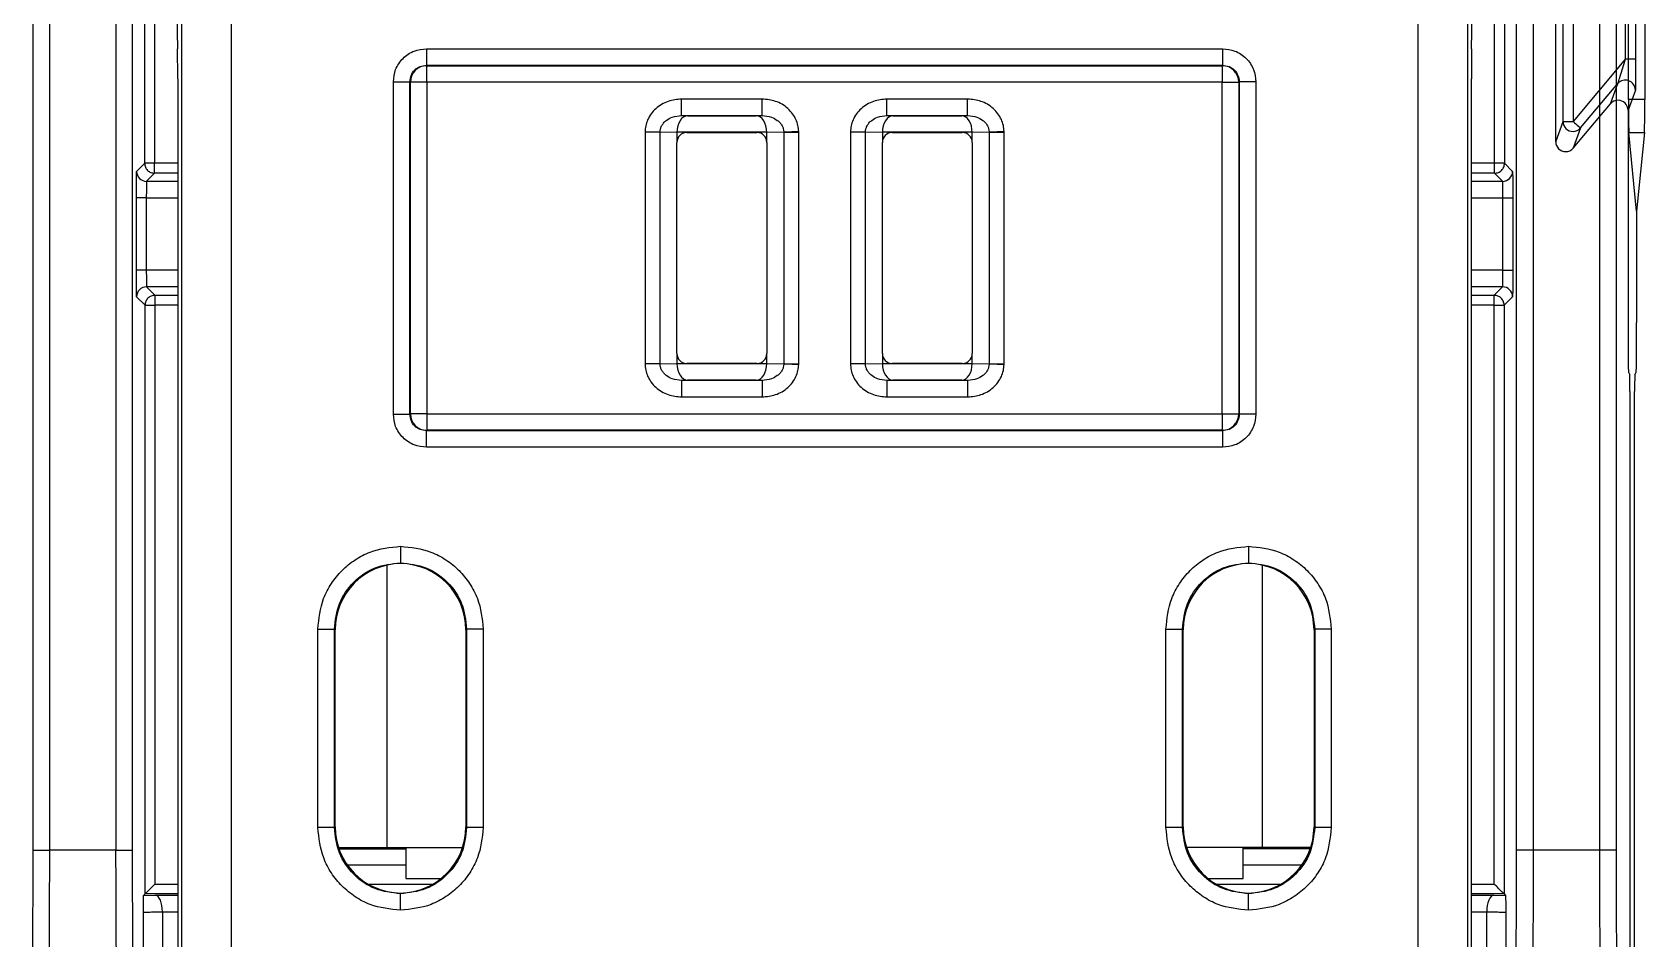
# Model space of a CAD drawing. Header units: inches. Extents: x 897.4 to 914.4, y -8.5 to 2.5.
# Drawn here: x 907.102 to 908.061, y -0.072 to 0.467 of the extents above; entities that cross this region are included whole.
import ezdxf

# ---------------------------------------------------------------- set-up
doc = ezdxf.new("R2010")
doc.units = ezdxf.units.IN
doc.header["$LTSCALE"] = 4
doc.header["$MEASUREMENT"] = 0
doc.layers.get('0').update_dxf_attribs({"linetype": 'CONTINUOUS'})

msp = doc.modelspace()

# ---------------------------------------------------------------- linework, layer by layer
for p, q in [((908.00774, 0.40154), (908.00774, 0.60987)), ((907.103, -0.0195), (907.103, 0.59813)), ((907.11284, -0.0195), (907.11284, 0.59813)), ((907.15222, 0.59813), (907.15222, -0.0195)), ((907.16207, -0.0195), (907.16207, 0.59813)), ((907.98449, -0.0195), (907.98449, 0.59813)), ((907.99434, 0.59813), (907.99434, -0.0195)), ((908.01211, 0.41352), (908.01211, 0.59789)), ((908.01801, 0.59789), (908.01801, 0.41352)), ((908.03372, 0.59813), (908.03372, -0.0195)), ((908.04356, 0.59813), (908.04356, -0.0195)), ((908.05099, 0.42665), (908.05099, 0.58476)), ((908.06063, 0.58476), (908.06063, 0.42665)), ((908.04925, 0.45075), (908.04925, 0.56066)), ((908.05515, 0.56066), (908.05515, 0.45075)), ((907.19113, 0.54089), (907.19113, -0.47539)), ((907.22066, 0.54089), (907.22066, -0.47437)), ((907.9259, -0.47437), (907.9259, 0.54089)), ((907.95542, -0.47539), (907.95542, 0.54089)), ((907.16927, 0.3887), (907.16927, 0.49141)), ((907.17517, 0.49141), (907.17517, 0.3887)), ((907.18814, 0.49206), (907.1888, 0.45676)), ((907.95776, 0.45676), (907.95842, 0.49206)), ((907.97139, 0.3887), (907.97139, 0.49141)), ((907.97729, 0.49141), (907.97729, 0.3887)), ((907.33671, 0.45684), (907.80984, 0.45684)), ((907.33671, 0.45684), (907.33671, 0.44699)), ((907.80984, 0.44699), (907.80984, 0.45684)), ((908.04925, 0.45075), (908.01801, 0.41352)), ((908.04925, 0.45075), (908.05515, 0.45075)), ((907.33671, 0.44699), (907.80984, 0.44699)), ((907.33671, 0.44699), (907.33697, 0.44673)), ((907.33697, 0.44673), (907.80959, 0.44673)), ((907.33697, 0.43689), (907.33697, 0.44673)), ((907.80959, 0.44673), (907.80984, 0.44699)), ((907.80959, 0.44673), (907.80959, 0.43689)), ((907.1889, 0.43892), (907.1889, -0.09686)), ((907.31703, 0.23961), (907.31703, 0.43715)), ((907.31703, 0.43715), (907.32687, 0.43715)), ((907.32687, 0.23961), (907.32687, 0.43715)), ((907.32713, 0.43689), (907.32687, 0.43715)), ((907.32713, 0.23987), (907.32713, 0.43689)), ((907.33697, 0.43689), (907.32713, 0.43689)), ((907.80959, 0.43689), (907.33697, 0.43689)), ((907.33697, 0.43689), (907.33697, 0.23987)), ((907.80959, 0.43689), (907.81943, 0.43689)), ((907.80959, 0.23987), (907.80959, 0.43689)), ((907.81969, 0.43715), (907.81943, 0.43689)), ((907.81943, 0.43689), (907.81943, 0.23987)), ((907.81969, 0.43715), (907.81969, 0.23961)), ((907.82953, 0.43715), (907.81969, 0.43715)), ((907.82953, 0.43715), (907.82953, 0.23961)), ((907.95766, -0.09686), (907.95766, 0.43892)), ((908.02253, 0.40973), (908.04462, 0.43605)), ((908.04026, 0.42407), (908.04462, 0.43605)), ((908.05505, 0.43225), (908.05069, 0.42027)), ((907.53626, 0.42688), (907.48826, 0.42688)), ((907.48826, 0.41704), (907.48826, 0.42688)), ((907.53626, 0.41704), (907.53626, 0.42688)), ((907.6583, 0.42688), (907.6103, 0.42688)), ((907.6103, 0.41704), (907.6103, 0.42688)), ((907.6583, 0.41704), (907.6583, 0.42688)), ((908.01817, 0.39775), (908.04026, 0.42407)), ((908.06063, 0.42665), (908.05099, 0.42665)), ((907.48826, 0.41704), (907.53626, 0.41704)), ((907.48826, 0.41704), (907.49182, 0.41697)), ((907.49182, 0.41697), (907.53269, 0.41697)), ((907.53269, 0.41697), (907.53626, 0.41704)), ((907.6103, 0.41704), (907.6583, 0.41704)), ((907.6103, 0.41704), (907.61387, 0.41697)), ((907.61387, 0.41697), (907.65474, 0.41697)), ((907.65474, 0.41697), (907.6583, 0.41704)), ((908.00774, 0.40154), (908.01211, 0.41352)), ((908.01211, 0.41352), (908.01801, 0.41352)), ((908.05069, 0.42027), (908.05069, 0.29417)), ((907.46662, 0.40727), (907.46662, 0.2695)), ((907.47554, 0.40727), (907.46662, 0.40727)), ((907.47554, 0.2695), (907.47554, 0.40727)), ((907.48555, 0.40708), (907.47554, 0.40727)), ((907.53896, 0.40713), (907.48555, 0.40713)), ((907.48555, 0.40708), (907.48555, 0.4011)), ((907.49146, 0.407), (907.53305, 0.407)), ((907.54898, 0.40727), (907.53896, 0.40708)), ((907.53896, 0.4011), (907.53896, 0.40708)), ((907.54897, 0.40743), (907.54898, 0.40727)), ((907.54898, 0.40727), (907.5579, 0.40727)), ((907.54898, 0.40727), (907.54898, 0.2695)), ((907.5579, 0.40727), (907.55789, 0.4076)), ((907.5579, 0.2695), (907.5579, 0.40727)), ((907.58866, 0.40727), (907.58866, 0.2695)), ((907.59758, 0.40727), (907.58866, 0.40727)), ((907.59758, 0.2695), (907.59758, 0.40727)), ((907.6076, 0.40708), (907.59758, 0.40727)), ((907.66101, 0.40713), (907.6076, 0.40713)), ((907.6076, 0.40708), (907.6076, 0.4011)), ((907.61351, 0.407), (907.6551, 0.407)), ((907.67102, 0.40727), (907.66101, 0.40708)), ((907.66101, 0.4011), (907.66101, 0.40708)), ((907.67102, 0.40743), (907.67102, 0.40727)), ((907.67102, 0.40727), (907.67994, 0.40727)), ((907.67102, 0.40727), (907.67102, 0.2695)), ((907.67994, 0.40727), (907.67994, 0.4076)), ((907.67994, 0.2695), (907.67994, 0.40727)), ((908.02253, 0.40973), (908.01817, 0.39775)), ((908.05581, 0.36025), (908.05114, 0.40704)), ((908.05114, 0.40704), (908.06048, 0.40704)), ((908.06048, 0.40704), (908.05581, 0.36025)), ((907.48555, 0.27567), (907.48555, 0.4011)), ((907.53896, 0.4011), (907.53896, 0.27567)), ((907.6076, 0.27567), (907.6076, 0.4011)), ((907.66101, 0.4011), (907.66101, 0.27567)), ((907.16447, 0.3839), (907.16927, 0.3887)), ((907.17517, 0.3887), (907.16927, 0.3887)), ((907.17517, 0.3828), (907.17517, 0.3887)), ((907.1889, 0.3887), (907.17517, 0.3887)), ((907.97139, 0.3887), (907.95766, 0.3887)), ((907.97139, 0.3828), (907.97139, 0.3887)), ((907.97729, 0.3887), (907.97139, 0.3887)), ((907.97729, 0.3887), (907.98209, 0.3839)), ((907.17517, 0.3828), (907.17038, 0.378)), ((907.17038, 0.378), (907.1889, 0.378)), ((907.1889, 0.3828), (907.17517, 0.3828)), ((907.97139, 0.3828), (907.95766, 0.3828)), ((907.95766, 0.378), (907.97618, 0.378)), ((907.97618, 0.378), (907.97139, 0.3828)), ((907.16433, 0.32514), (907.16433, 0.36816)), ((907.17024, 0.36816), (907.16433, 0.36816)), ((907.17024, 0.36816), (907.17024, 0.32514)), ((907.17024, 0.36816), (907.1889, 0.36816)), ((907.95766, 0.36816), (907.97632, 0.36816)), ((907.97632, 0.36816), (907.98222, 0.36816)), ((907.97632, 0.32514), (907.97632, 0.36816)), ((907.98222, 0.36816), (907.98222, 0.32514)), ((908.05581, 0.36025), (908.05581, 0.29417)), ((907.17024, 0.32514), (907.16433, 0.32514)), ((907.1889, 0.32514), (907.17024, 0.32514)), ((907.97632, 0.32514), (907.95766, 0.32514)), ((907.97632, 0.32514), (907.98222, 0.32514)), ((907.16949, 0.30438), (907.16447, 0.3094)), ((907.1889, 0.3153), (907.17038, 0.3153)), ((907.17038, 0.3153), (907.17539, 0.31028)), ((907.17539, 0.31028), (907.17539, 0.30438)), ((907.17539, 0.31028), (907.1889, 0.31028)), ((907.97618, 0.3153), (907.95766, 0.3153)), ((907.95766, 0.31028), (907.97117, 0.31028)), ((907.97117, 0.31028), (907.97618, 0.3153)), ((907.97117, 0.30438), (907.97117, 0.31028)), ((907.98209, 0.3094), (907.97707, 0.30438)), ((907.16949, -0.04553), (907.16949, 0.30438)), ((907.16949, 0.30438), (907.17539, 0.30438)), ((907.17539, 0.30438), (907.17539, -0.03962)), ((907.1889, 0.30438), (907.17539, 0.30438)), ((907.97117, 0.30438), (907.95766, 0.30438)), ((907.97117, 0.30438), (907.97707, 0.30438)), ((907.97117, -0.03962), (907.97117, 0.30438)), ((907.97707, 0.30438), (907.97707, -0.04553)), ((907.47554, 0.2695), (907.46662, 0.2695)), ((907.47554, 0.2695), (907.48555, 0.26969)), ((907.48555, 0.27567), (907.48555, 0.26969)), ((907.48555, 0.26964), (907.53896, 0.26964)), ((907.53305, 0.26976), (907.49146, 0.26976)), ((907.53896, 0.26969), (907.53896, 0.27567)), ((907.53896, 0.26969), (907.54898, 0.2695)), ((907.54898, 0.2695), (907.54897, 0.26933)), ((907.54898, 0.2695), (907.5579, 0.2695)), ((907.55789, 0.26916), (907.5579, 0.2695)), ((907.59758, 0.2695), (907.58866, 0.2695)), ((907.59758, 0.2695), (907.6076, 0.26969)), ((907.6076, 0.27567), (907.6076, 0.26969)), ((907.6076, 0.26964), (907.66101, 0.26964)), ((907.6551, 0.26976), (907.61351, 0.26976)), ((907.66101, 0.26969), (907.66101, 0.27567)), ((907.66101, 0.26969), (907.67102, 0.2695)), ((907.67102, 0.2695), (907.67102, 0.26933)), ((907.67102, 0.2695), (907.67994, 0.2695)), ((907.67994, 0.26916), (907.67994, 0.2695)), ((907.49182, 0.25979), (907.48826, 0.25973)), ((907.53626, 0.25973), (907.48826, 0.25973)), ((907.48826, 0.25973), (907.48826, 0.24988)), ((907.53269, 0.25979), (907.49182, 0.25979)), ((907.53626, 0.25973), (907.53269, 0.25979)), ((907.53626, 0.25973), (907.53626, 0.24988)), ((907.61387, 0.25979), (907.6103, 0.25973)), ((907.6583, 0.25973), (907.6103, 0.25973)), ((907.6103, 0.25973), (907.6103, 0.24988)), ((907.65474, 0.25979), (907.61387, 0.25979)), ((907.6583, 0.25973), (907.65474, 0.25979)), ((907.6583, 0.25973), (907.6583, 0.24988)), ((908.05094, 0.26465), (908.05179, 0.26296)), ((908.05471, 0.26296), (908.05556, 0.26465)), ((907.48826, 0.24988), (907.53626, 0.24988)), ((907.6103, 0.24988), (907.6583, 0.24988)), ((908.05187, 0.25312), (908.05187, -0.14478)), ((908.05463, -0.14478), (908.05463, 0.25312)), ((907.31703, 0.23961), (907.32687, 0.23961)), ((907.32687, 0.23961), (907.32713, 0.23987)), ((907.33697, 0.23987), (907.32713, 0.23987)), ((907.33697, 0.23987), (907.33697, 0.23003)), ((907.33697, 0.23987), (907.80959, 0.23987)), ((907.80959, 0.23987), (907.81943, 0.23987)), ((907.80959, 0.23987), (907.80959, 0.23003)), ((907.81943, 0.23987), (907.81969, 0.23961)), ((907.82953, 0.23961), (907.81969, 0.23961)), ((907.33697, 0.23003), (907.33671, 0.22977)), ((907.80959, 0.23003), (907.33697, 0.23003)), ((907.80984, 0.22977), (907.80959, 0.23003)), ((907.33671, 0.21993), (907.33671, 0.22977)), ((907.80984, 0.22977), (907.33671, 0.22977)), ((907.80984, 0.21993), (907.80984, 0.22977)), ((907.80984, 0.21993), (907.33671, 0.21993)), ((907.31326, 0.14992), (907.31326, -0.01792)), ((907.32131, 0.15086), (907.32131, 0.15129)), ((907.82525, 0.15086), (907.82525, 0.15129)), ((907.8333, 0.14992), (907.8333, -0.01792)), ((907.27218, -0.00602), (907.27218, 0.11192)), ((907.27218, 0.11192), (907.28203, 0.11192)), ((907.28203, -0.00602), (907.28203, 0.11192)), ((907.28246, 0.11149), (907.28203, 0.11192)), ((907.28246, -0.00559), (907.28246, 0.11149)), ((907.3606, 0.11192), (907.36017, 0.11149)), ((907.36017, 0.11149), (907.36017, -0.00559)), ((907.3606, 0.11192), (907.3606, -0.00602)), ((907.37044, 0.11192), (907.3606, 0.11192)), ((907.37044, 0.11192), (907.37044, -0.00602)), ((907.77612, -0.00602), (907.77612, 0.11192)), ((907.77612, 0.11192), (907.78596, 0.11192)), ((907.78596, -0.00602), (907.78596, 0.11192)), ((907.78639, 0.11149), (907.78596, 0.11192)), ((907.78639, -0.00559), (907.78639, 0.11149)), ((907.86453, 0.11192), (907.8641, 0.11149)), ((907.8641, 0.11149), (907.8641, -0.00559)), ((907.86453, 0.11192), (907.86453, -0.00602)), ((907.87437, 0.11192), (907.86453, 0.11192)), ((907.87437, 0.11192), (907.87437, -0.00602)), ((907.28203, -0.00602), (907.27218, -0.00602)), ((907.28203, -0.00602), (907.28246, -0.00559)), ((907.36017, -0.00559), (907.3606, -0.00602)), ((907.37044, -0.00602), (907.3606, -0.00602)), ((907.78596, -0.00602), (907.77612, -0.00602)), ((907.78596, -0.00602), (907.78639, -0.00559)), ((907.8641, -0.00559), (907.86453, -0.00602)), ((907.87437, -0.00602), (907.86453, -0.00602)), ((907.28443, -0.01792), (907.31326, -0.01792)), ((907.32449, -0.01819), (907.28453, -0.01819)), ((907.28467, -0.01862), (907.32449, -0.01862)), ((907.31326, -0.01792), (907.35819, -0.01792)), ((907.32449, -0.01792), (907.32449, -0.03642)), ((907.8333, -0.01792), (907.78837, -0.01792)), ((907.82207, -0.03642), (907.82207, -0.01792)), ((907.86203, -0.01819), (907.82207, -0.01819)), ((907.86188, -0.01862), (907.82207, -0.01862)), ((907.86212, -0.01792), (907.8333, -0.01792)), ((907.103, -0.0195), (907.11284, -0.0195)), ((907.15222, -0.0195), (907.11284, -0.0195)), ((907.15222, -0.0195), (907.16207, -0.0195)), ((907.32449, -0.02846), (907.28978, -0.02846)), ((907.85678, -0.02846), (907.82207, -0.02846)), ((907.99434, -0.0195), (907.98449, -0.0195)), ((908.03372, -0.0195), (907.99434, -0.0195)), ((908.04356, -0.0195), (908.03372, -0.0195)), ((907.32449, -0.03642), (907.34528, -0.03642)), ((907.80128, -0.03642), (907.82207, -0.03642)), ((907.16867, -0.04635), (907.16949, -0.04553)), ((907.16867, -0.04635), (907.17568, -0.04631)), ((907.1889, -0.04553), (907.16949, -0.04553)), ((907.17539, -0.03962), (907.1889, -0.03962)), ((907.17568, -0.04631), (907.1889, -0.04625)), ((907.30203, -0.03962), (907.34059, -0.03962)), ((907.32131, -0.04496), (907.32131, -0.04539)), ((907.80597, -0.03962), (907.84453, -0.03962)), ((907.82525, -0.04496), (907.82525, -0.04539)), ((907.95766, -0.03962), (907.97117, -0.03962)), ((907.97707, -0.04553), (907.95766, -0.04553)), ((907.95766, -0.04625), (907.97088, -0.04631)), ((907.97088, -0.04631), (907.97789, -0.04635)), ((907.97707, -0.04553), (907.97789, -0.04635)), ((907.16848, -0.09363), (907.16848, -0.05638)), ((907.17984, -0.05615), (907.1889, -0.05611)), ((907.17984, -0.05615), (907.17984, -0.09386)), ((907.95766, -0.05611), (907.96672, -0.05615)), ((907.96672, -0.09386), (907.96672, -0.05615)), ((907.97808, -0.05638), (907.97808, -0.09363))]:
    msp.add_line(p, q)
at = {"flags": 128}
for points in [[(908.01801, 0.41352), (908.01889, 0.41279), (908.01973, 0.41208), (908.02051, 0.41142), (908.0212, 0.41085), (908.02176, 0.41038), (908.02218, 0.41002), (908.02244, 0.4098), (908.02253, 0.40973)], [(907.54897, 0.40743), (907.54965, 0.40745), (907.55049, 0.40746), (907.55149, 0.40748), (907.55261, 0.4075), (907.55383, 0.40752), (907.55514, 0.40755), (907.5565, 0.40757), (907.55789, 0.4076)], [(907.67102, 0.40743), (907.6717, 0.40745), (907.67254, 0.40746), (907.67353, 0.40748), (907.67465, 0.4075), (907.67588, 0.40752), (907.67719, 0.40755), (907.67855, 0.40757), (907.67994, 0.4076)], [(907.55789, 0.26916), (907.5565, 0.26919), (907.55514, 0.26922), (907.55383, 0.26924), (907.55261, 0.26926), (907.55149, 0.26928), (907.55049, 0.2693), (907.54965, 0.26932), (907.54897, 0.26933)], [(907.67994, 0.26916), (907.67855, 0.26919), (907.67719, 0.26922), (907.67588, 0.26924), (907.67465, 0.26926), (907.67353, 0.26928), (907.67254, 0.2693), (907.6717, 0.26932), (907.67102, 0.26933)], [(907.17984, -0.05615), (907.17976, -0.05424), (907.17952, -0.0524), (907.17913, -0.0507), (907.17861, -0.04922), (907.17798, -0.04799), (907.17727, -0.04708), (907.17649, -0.04651), (907.17568, -0.04631)], [(907.97088, -0.04631), (907.97007, -0.04651), (907.96929, -0.04708), (907.96857, -0.04799), (907.96795, -0.04922), (907.96743, -0.0507), (907.96704, -0.0524), (907.9668, -0.05424), (907.96672, -0.05615)]]:
    msp.add_lwpolyline(points, dxfattribs=at)
for centre, radius, start, end in [((907.33697, 0.43689), 0.00984, 90.0052, 179.99651), ((907.80958, 0.43689), 0.00984, 0.00265, 89.9965), ((908.04914, 0.43225), 0.00591, 0.02032, 139.98035), ((908.01801, 0.41352), 0.00591, 180.02669, 269.99039), ((908.01801, 0.41352), 0.0059, 269.98026, 319.9868), ((907.17038, 0.3839), 0.00591, 180.00955, 269.99045), ((907.97618, 0.3839), 0.00591, 270.01095, 359.98905), ((907.17038, 0.3094), 0.00591, 90.00059, 179.99941), ((907.97618, 0.3094), 0.00591, 0.00199, 89.99801), ((907.33697, 0.23987), 0.00984, 180.00349, 269.9948), ((907.80958, 0.23987), 0.00984, 270.0035, 359.99735)]:
    msp.add_arc(centre, radius, start, end)
for centre, major_axis, ratio, start_param, end_param in [((907.18873, 0.43892), (0, 0.01969), 0.008727, 4.712389, 5.846853), ((907.95783, 0.43892), (0, 0.01969), 0.008727, 0.436332, 1.570796), ((908.04478, 0.42027), (0.00202, 0.00555), 0.999675, 0.348961, 1.221626), ((908.04478, 0.42027), (0.00202, 0.00555), 0.999675, 5.061559, 6.632147), ((908.05116, 0.42665), (0, 0.01969), 0.008727, 1.570796, 3.054323), ((908.06046, 0.42665), (0, 0.01969), 0.008727, 3.228862, 4.712389), ((907.49182, 0.40713), (0.00009, 0.00984), 0.637023, 0.014687, 1.579276), ((907.53269, 0.40713), (-0.00009, 0.00984), 0.637023, 4.703909, 6.268498), ((907.61387, 0.40713), (0.00009, 0.00984), 0.637023, 0.014687, 1.579276), ((907.65474, 0.40713), (-0.00009, 0.00984), 0.637023, 4.703909, 6.268498), ((907.49146, 0.4011), (-0.00418, 0.00418), 0.999924, 5.497825, 7.068545), ((907.53305, 0.4011), (-0.00418, -0.00418), 0.999924, 2.356233, 3.926953), ((907.61351, 0.4011), (-0.00418, 0.00418), 0.999924, 5.497825, 7.068545), ((907.6551, 0.4011), (-0.00418, -0.00418), 0.999924, 2.356233, 3.926953), ((908.01365, 0.40154), (-0.00202, -0.00555), 0.999675, 5.061559, 6.632147), ((908.01365, 0.40154), (-0.00202, -0.00555), 0.999675, 0.348961, 1.221626), ((908.05095, 0.29417), (0, 0.02953), 0.008727, 1.570796, 3.124139), ((908.05555, 0.29417), (0, 0.02953), 0.008727, 3.159046, 4.712389), ((907.49146, 0.27567), (-0.00418, -0.00418), 0.999924, 5.497825, 7.068545), ((907.49182, 0.26964), (-0.00009, 0.00984), 0.637023, 1.562317, 3.126906), ((907.53269, 0.26964), (0.00009, 0.00984), 0.637023, 3.15628, 4.720869), ((907.53305, 0.27567), (-0.00418, 0.00418), 0.999924, 2.356233, 3.926953), ((907.61351, 0.27567), (-0.00418, -0.00418), 0.999924, 5.497825, 7.068545), ((907.61387, 0.26964), (-0.00009, 0.00984), 0.637023, 1.562317, 3.126906), ((907.65474, 0.26964), (0.00009, 0.00984), 0.637023, 3.15628, 4.720869), ((907.6551, 0.27567), (-0.00418, 0.00418), 0.999924, 2.356233, 3.926953), ((908.05178, 0.25312), (0, 0.00984), 0.008727, 4.712389, 6.265732), ((908.05471, 0.25312), (0, 0.00984), 0.008727, 0.017453, 1.570796), ((907.32183, 0.11149), (0.02784, -0.02784), 0.999924, 2.369285, 3.926953), ((907.32079, 0.11149), (-0.02784, -0.02784), 0.999924, 2.356233, 3.913901), ((907.82576, 0.11149), (0.02784, -0.02784), 0.999924, 2.369285, 3.926953), ((907.82473, 0.11149), (-0.02784, -0.02784), 0.999924, 2.356233, 3.913901), ((907.32183, -0.00559), (0.02784, 0.02784), 0.999924, 2.356233, 3.913901), ((907.32079, -0.00559), (-0.02784, 0.02784), 0.999924, 2.369285, 3.926953), ((907.82576, -0.00559), (0.02784, 0.02784), 0.999924, 2.356233, 3.9139), ((907.82473, -0.00559), (-0.02784, 0.02784), 0.999924, 2.369284, 3.926953)]:
    msp.add_ellipse(centre, major_axis=major_axis, ratio=ratio, start_param=start_param, end_param=end_param)
for points, knots in [([(907.31703, 0.43715), (907.31729, 0.43963), (907.3177, 0.44343), (907.32015, 0.44802), (907.32268, 0.45115), (907.32582, 0.4537), (907.3304, 0.45616), (907.33424, 0.45657), (907.33671, 0.45684)], [0, 0, 0, 0, 0.239447, 0.368227, 0.499999, 0.628774, 0.760557, 1, 1, 1, 1]), ([(907.80984, 0.45684), (907.81232, 0.45657), (907.81613, 0.45617), (907.82072, 0.45372), (907.82384, 0.45119), (907.8264, 0.44805), (907.82885, 0.44346), (907.82926, 0.43963), (907.82953, 0.43715)], [0, 0, 0, 0, 0.2394428, 0.3682189, 0.5, 0.6287675, 0.7605546, 1, 1, 1, 1]), ([(908.04462, 0.43605), (908.04463, 0.43607), (908.04465, 0.43611), (908.04476, 0.43644), (908.04517, 0.43769), (908.04666, 0.44247), (908.04815, 0.44724), (908.04925, 0.45075)], [0, 0, 0, 0, 0.031859, 0.066114, 0.146354, 0.37259, 1, 1, 1, 1]), ([(908.05515, 0.45075), (908.05515, 0.44839), (908.05515, 0.44385), (908.05513, 0.43868), (908.05511, 0.43538), (908.05509, 0.43364), (908.05507, 0.43249), (908.05505, 0.43233), (908.05505, 0.43225)], [0, 0, 0, 0, 0.2950177, 0.5669861, 0.6919008, 0.8084078, 0.9060718, 1, 1, 1, 1]), ([(907.32687, 0.43715), (907.32702, 0.43844), (907.32732, 0.44102), (907.32959, 0.44427), (907.33285, 0.44655), (907.33542, 0.44685), (907.33671, 0.44699)], [0, 0, 0, 0, 0.250021, 0.500013, 0.749994, 1, 1, 1, 1]), ([(907.80984, 0.44699), (907.81113, 0.44685), (907.81371, 0.44655), (907.81697, 0.44427), (907.81924, 0.44102), (907.81954, 0.43844), (907.81969, 0.43715)], [0, 0, 0, 0, 0.250014, 0.499987, 0.749978, 1, 1, 1, 1]), ([(907.48826, 0.42688), (907.48555, 0.42662), (907.47998, 0.42607), (907.47385, 0.42232), (907.47006, 0.41817), (907.46808, 0.41468), (907.46683, 0.41099), (907.46669, 0.40851), (907.46662, 0.40727)], [0, 0, 0, 0, 0.2504598, 0.5146312, 0.6421346, 0.7701616, 0.8847877, 1, 1, 1, 1]), ([(907.55789, 0.4076), (907.5578, 0.40881), (907.5576, 0.41127), (907.55634, 0.41487), (907.55433, 0.41832), (907.55056, 0.4224), (907.54445, 0.42609), (907.53894, 0.42662), (907.53626, 0.42688)], [0, 0, 0, 0, 0.113883, 0.230008, 0.35504, 0.48542, 0.749403, 1, 1, 1, 1]), ([(907.6103, 0.42688), (907.60759, 0.42662), (907.60203, 0.42607), (907.5959, 0.42232), (907.59211, 0.41817), (907.59013, 0.41468), (907.58888, 0.41099), (907.58873, 0.40851), (907.58866, 0.40727)], [0, 0, 0, 0, 0.2504598, 0.5146312, 0.6421346, 0.7701616, 0.8847877, 1, 1, 1, 1]), ([(907.67994, 0.4076), (907.67984, 0.40881), (907.67965, 0.41127), (907.67839, 0.41487), (907.67638, 0.41832), (907.6726, 0.4224), (907.6665, 0.42609), (907.66099, 0.42662), (907.6583, 0.42688)], [0, 0, 0, 0, 0.113882, 0.230009, 0.355039, 0.485422, 0.749395, 1, 1, 1, 1]), ([(907.47554, 0.40727), (907.47558, 0.40789), (907.47567, 0.40916), (907.47641, 0.41101), (907.4776, 0.41275), (907.47963, 0.41465), (907.48317, 0.41656), (907.48637, 0.41686), (907.48826, 0.41704)], [0, 0, 0, 0, 0.101731, 0.209144, 0.324934, 0.451309, 0.675819, 1, 1, 1, 1]), ([(907.53626, 0.41704), (907.53813, 0.41686), (907.54129, 0.41657), (907.5448, 0.41469), (907.54684, 0.41284), (907.54804, 0.41113), (907.5488, 0.40931), (907.54892, 0.40805), (907.54897, 0.40743)], [0, 0, 0, 0, 0.323728, 0.548244, 0.674893, 0.790906, 0.898387, 1, 1, 1, 1]), ([(907.59758, 0.40727), (907.59763, 0.40789), (907.59772, 0.40916), (907.59846, 0.41101), (907.59964, 0.41275), (907.60168, 0.41465), (907.60521, 0.41656), (907.60841, 0.41686), (907.6103, 0.41704)], [0, 0, 0, 0, 0.101731, 0.209144, 0.324934, 0.451309, 0.675819, 1, 1, 1, 1]), ([(907.6583, 0.41704), (907.66017, 0.41686), (907.66334, 0.41657), (907.66685, 0.41469), (907.66889, 0.41284), (907.67008, 0.41113), (907.67085, 0.40931), (907.67097, 0.40805), (907.67102, 0.40743)], [0, 0, 0, 0, 0.323732, 0.548246, 0.674899, 0.790911, 0.898388, 1, 1, 1, 1]), ([(907.16433, 0.36816), (907.16434, 0.37013), (907.16434, 0.37316), (907.16436, 0.37681), (907.16437, 0.3793), (907.1644, 0.38135), (907.16443, 0.38333), (907.16445, 0.38368), (907.16447, 0.3839)], [0, 0, 0, 0, 0.239557, 0.368278, 0.49999, 0.628706, 0.760433, 1, 1, 1, 1]), ([(907.16927, 0.3887), (907.16936, 0.38793), (907.16953, 0.38638), (907.1709, 0.38443), (907.17285, 0.38306), (907.1744, 0.38289), (907.17517, 0.3828)], [0, 0, 0, 0, 0.2500109, 0.4999837, 0.7499829, 1, 1, 1, 1]), ([(907.97139, 0.3828), (907.97216, 0.38289), (907.97371, 0.38306), (907.97566, 0.38443), (907.97702, 0.38638), (907.9772, 0.38793), (907.97729, 0.3887)], [0, 0, 0, 0, 0.250002, 0.500015, 0.749988, 1, 1, 1, 1]), ([(907.98209, 0.3839), (907.98211, 0.38368), (907.98213, 0.38333), (907.98216, 0.38136), (907.98218, 0.37934), (907.9822, 0.37683), (907.98222, 0.37318), (907.98222, 0.37013), (907.98222, 0.36816)], [0, 0, 0, 0, 0.239566, 0.368283, 0.500008, 0.628718, 0.760444, 1, 1, 1, 1]), ([(907.17038, 0.378), (907.17036, 0.37784), (907.17034, 0.37753), (907.17031, 0.37525), (907.17027, 0.372), (907.17025, 0.36944), (907.17024, 0.36816)], [0, 0, 0, 0, 0.249996, 0.500012, 0.750018, 1, 1, 1, 1]), ([(907.97632, 0.36816), (907.97631, 0.36944), (907.97628, 0.372), (907.97625, 0.37525), (907.97622, 0.37753), (907.97619, 0.37784), (907.97618, 0.378)], [0, 0, 0, 0, 0.2499822, 0.4999883, 0.7500041, 1, 1, 1, 1]), ([(907.16447, 0.3094), (907.16445, 0.30962), (907.16443, 0.30997), (907.1644, 0.31194), (907.16437, 0.31396), (907.16436, 0.31647), (907.16434, 0.32012), (907.16434, 0.32317), (907.16433, 0.32514)], [0, 0, 0, 0, 0.239569, 0.368286, 0.500011, 0.62872, 0.760445, 1, 1, 1, 1]), ([(907.17024, 0.32514), (907.17025, 0.32386), (907.17027, 0.3213), (907.17031, 0.31805), (907.17034, 0.31577), (907.17036, 0.31546), (907.17038, 0.3153)], [0, 0, 0, 0, 0.250014, 0.500014, 0.750002, 1, 1, 1, 1]), ([(907.97618, 0.3153), (907.97619, 0.31546), (907.97622, 0.31577), (907.97625, 0.31805), (907.97628, 0.3213), (907.97631, 0.32386), (907.97632, 0.32514)], [0, 0, 0, 0, 0.2499977, 0.499986, 0.7499861, 1, 1, 1, 1]), ([(907.98222, 0.32514), (907.98222, 0.32317), (907.98222, 0.32014), (907.9822, 0.31649), (907.98219, 0.314), (907.98216, 0.31195), (907.98213, 0.30997), (907.98211, 0.30962), (907.98209, 0.3094)], [0, 0, 0, 0, 0.2395548, 0.368275, 0.4999857, 0.6287161, 0.7604307, 1, 1, 1, 1]), ([(907.17539, 0.31028), (907.17462, 0.31019), (907.17307, 0.31002), (907.17112, 0.30865), (907.16975, 0.3067), (907.16958, 0.30515), (907.16949, 0.30438)], [0, 0, 0, 0, 0.250017, 0.500016, 0.749989, 1, 1, 1, 1]), ([(907.97707, 0.30438), (907.97698, 0.30515), (907.9768, 0.3067), (907.97544, 0.30865), (907.97349, 0.31002), (907.97194, 0.31019), (907.97117, 0.31028)], [0, 0, 0, 0, 0.25001, 0.499994, 0.749996, 1, 1, 1, 1]), ([(907.46662, 0.2695), (907.46669, 0.26827), (907.46684, 0.26579), (907.46806, 0.26213), (907.47004, 0.25862), (907.47382, 0.25446), (907.47998, 0.25069), (907.48555, 0.25015), (907.48826, 0.24988)], [0, 0, 0, 0, 0.1138103, 0.2297922, 0.3548896, 0.4853371, 0.7495247, 1, 1, 1, 1]), ([(907.48826, 0.25973), (907.48637, 0.2599), (907.48317, 0.2602), (907.47963, 0.26212), (907.4776, 0.26401), (907.47641, 0.26575), (907.47567, 0.2676), (907.47558, 0.26888), (907.47554, 0.2695)], [0, 0, 0, 0, 0.324131, 0.548687, 0.675051, 0.790824, 0.898237, 1, 1, 1, 1]), ([(907.54897, 0.26933), (907.54892, 0.26872), (907.5488, 0.26746), (907.54804, 0.26564), (907.54684, 0.26393), (907.5448, 0.26207), (907.54129, 0.26019), (907.53813, 0.2599), (907.53626, 0.25973)], [0, 0, 0, 0, 0.1015802, 0.2090848, 0.3250968, 0.4517564, 0.6762401, 1, 1, 1, 1]), ([(907.53626, 0.24988), (907.53894, 0.25014), (907.54445, 0.25068), (907.55053, 0.25435), (907.55431, 0.25842), (907.55632, 0.26185), (907.55762, 0.26548), (907.5578, 0.26793), (907.55789, 0.26916)], [0, 0, 0, 0, 0.250582, 0.514548, 0.641978, 0.769945, 0.884719, 1, 1, 1, 1]), ([(907.58866, 0.2695), (907.58874, 0.26827), (907.58889, 0.26579), (907.59011, 0.26213), (907.59209, 0.25862), (907.59587, 0.25446), (907.60203, 0.25069), (907.60759, 0.25015), (907.6103, 0.24988)], [0, 0, 0, 0, 0.1138103, 0.2297922, 0.3548896, 0.4853371, 0.7495247, 1, 1, 1, 1]), ([(907.6103, 0.25973), (907.60841, 0.2599), (907.60521, 0.2602), (907.60168, 0.26212), (907.59964, 0.26401), (907.59846, 0.26575), (907.59772, 0.2676), (907.59763, 0.26888), (907.59758, 0.2695)], [0, 0, 0, 0, 0.324131, 0.548687, 0.675051, 0.790824, 0.898237, 1, 1, 1, 1]), ([(907.67102, 0.26933), (907.67097, 0.26872), (907.67085, 0.26746), (907.67008, 0.26564), (907.66889, 0.26393), (907.66685, 0.26207), (907.66334, 0.26019), (907.66017, 0.2599), (907.6583, 0.25973)], [0, 0, 0, 0, 0.1015796, 0.2090866, 0.3250979, 0.4517511, 0.6762267, 1, 1, 1, 1]), ([(907.6583, 0.24988), (907.66099, 0.25014), (907.6665, 0.25068), (907.67257, 0.25435), (907.67636, 0.25842), (907.67837, 0.26185), (907.67966, 0.26548), (907.67985, 0.26793), (907.67994, 0.26916)], [0, 0, 0, 0, 0.25059, 0.514547, 0.641979, 0.769947, 0.884719, 1, 1, 1, 1]), ([(907.33671, 0.21993), (907.33424, 0.22019), (907.33043, 0.2206), (907.32584, 0.22304), (907.32272, 0.22557), (907.32016, 0.22871), (907.3177, 0.2333), (907.31729, 0.23714), (907.31703, 0.23961)], [0, 0, 0, 0, 0.239442, 0.368223, 0.5, 0.628767, 0.760554, 1, 1, 1, 1]), ([(907.33671, 0.22977), (907.33542, 0.22992), (907.33285, 0.23021), (907.32959, 0.23249), (907.32732, 0.23574), (907.32702, 0.23832), (907.32687, 0.23961)], [0, 0, 0, 0, 0.250006, 0.499987, 0.749979, 1, 1, 1, 1]), ([(907.82953, 0.23961), (907.82926, 0.23714), (907.82886, 0.23333), (907.82641, 0.22874), (907.82388, 0.22562), (907.82074, 0.22306), (907.81616, 0.2206), (907.81232, 0.22019), (907.80984, 0.21993)], [0, 0, 0, 0, 0.239446, 0.368227, 0.499998, 0.628773, 0.760557, 1, 1, 1, 1]), ([(907.81969, 0.23961), (907.81954, 0.23832), (907.81924, 0.23574), (907.81697, 0.23249), (907.81371, 0.23021), (907.81113, 0.22992), (907.80984, 0.22977)], [0, 0, 0, 0, 0.250022, 0.500013, 0.749986, 1, 1, 1, 1]), ([(907.27218, 0.11192), (907.27284, 0.1181), (907.27386, 0.12764), (907.27997, 0.1391), (907.28631, 0.14692), (907.29412, 0.15328), (907.30557, 0.15942), (907.31511, 0.16046), (907.32129, 0.16113)], [0, 0, 0, 0, 0.239475, 0.369599, 0.499999, 0.630124, 0.760523, 1, 1, 1, 1]), ([(907.32129, 0.16113), (907.32747, 0.16046), (907.33702, 0.15943), (907.34847, 0.1533), (907.35629, 0.14695), (907.36264, 0.13912), (907.36876, 0.12766), (907.36978, 0.1181), (907.37044, 0.11192)], [0, 0, 0, 0, 0.239466, 0.369595, 0.5, 0.630131, 0.760535, 1, 1, 1, 1]), ([(907.32129, 0.16113), (907.32129, 0.1599), (907.32129, 0.158), (907.3213, 0.15572), (907.3213, 0.15415), (907.3213, 0.15288), (907.3213, 0.15165), (907.32131, 0.15143), (907.32131, 0.15129)], [0, 0, 0, 0, 0.239586, 0.368434, 0.500015, 0.63157, 0.760424, 1, 1, 1, 1]), ([(907.77612, 0.11192), (907.77678, 0.1181), (907.7778, 0.12764), (907.78391, 0.1391), (907.79025, 0.14692), (907.79806, 0.15328), (907.8095, 0.15942), (907.81905, 0.16046), (907.82523, 0.16113)], [0, 0, 0, 0, 0.239476, 0.369598, 0.499998, 0.630121, 0.760524, 1, 1, 1, 1]), ([(907.82523, 0.16113), (907.83141, 0.16046), (907.84095, 0.15943), (907.85241, 0.1533), (907.86022, 0.14695), (907.86658, 0.13912), (907.8727, 0.12766), (907.87372, 0.1181), (907.87437, 0.11192)], [0, 0, 0, 0, 0.239463, 0.369594, 0.499999, 0.63013, 0.760533, 1, 1, 1, 1]), ([(907.82523, 0.16113), (907.82523, 0.1599), (907.82523, 0.158), (907.82523, 0.15572), (907.82524, 0.15415), (907.82524, 0.15288), (907.82524, 0.15165), (907.82525, 0.15143), (907.82525, 0.15129)], [0, 0, 0, 0, 0.239586, 0.368434, 0.500015, 0.63157, 0.760424, 1, 1, 1, 1]), ([(907.28203, 0.11192), (907.28262, 0.11707), (907.2838, 0.12738), (907.29288, 0.14038), (907.30586, 0.14949), (907.31616, 0.15069), (907.32131, 0.15129)], [0, 0, 0, 0, 0.250053, 0.500071, 0.750051, 1, 1, 1, 1]), ([(907.32131, 0.15129), (907.32646, 0.15069), (907.33676, 0.14949), (907.34974, 0.14038), (907.35882, 0.12738), (907.36001, 0.11707), (907.3606, 0.11192)], [0, 0, 0, 0, 0.249949, 0.499929, 0.749948, 1, 1, 1, 1]), ([(907.78596, 0.11192), (907.78655, 0.11707), (907.78773, 0.12738), (907.79682, 0.14038), (907.8098, 0.14949), (907.8201, 0.15069), (907.82525, 0.15129)], [0, 0, 0, 0, 0.250053, 0.500072, 0.750051, 1, 1, 1, 1]), ([(907.82525, 0.15129), (907.8304, 0.15069), (907.8407, 0.14949), (907.85368, 0.14038), (907.86276, 0.12738), (907.86394, 0.11707), (907.86453, 0.11192)], [0, 0, 0, 0, 0.249951, 0.499929, 0.749948, 1, 1, 1, 1]), ([(907.32133, -0.05523), (907.31515, -0.05457), (907.30561, -0.05353), (907.29415, -0.0474), (907.28633, -0.04105), (907.27998, -0.03322), (907.27386, -0.02176), (907.27284, -0.01221), (907.27218, -0.00602)], [0, 0, 0, 0, 0.239464, 0.369598, 0.500003, 0.63013, 0.760539, 1, 1, 1, 1]), ([(907.32131, -0.04539), (907.31616, -0.04479), (907.30586, -0.04359), (907.29288, -0.03448), (907.2838, -0.02148), (907.28262, -0.01118), (907.28203, -0.00602)], [0, 0, 0, 0, 0.249952, 0.499934, 0.749946, 1, 1, 1, 1]), ([(907.3606, -0.00602), (907.36001, -0.01118), (907.35883, -0.02148), (907.34974, -0.03448), (907.33676, -0.04359), (907.32646, -0.04479), (907.32131, -0.04539)], [0, 0, 0, 0, 0.250054, 0.500066, 0.750048, 1, 1, 1, 1]), ([(907.37044, -0.00602), (907.36978, -0.0122), (907.36876, -0.02174), (907.36265, -0.0332), (907.35631, -0.04102), (907.3485, -0.04738), (907.33706, -0.05352), (907.32751, -0.05456), (907.32133, -0.05523)], [0, 0, 0, 0, 0.239475, 0.369598, 0.499997, 0.630122, 0.760525, 1, 1, 1, 1]), ([(907.82527, -0.05523), (907.81909, -0.05457), (907.80954, -0.05353), (907.79809, -0.0474), (907.79027, -0.04105), (907.78392, -0.03322), (907.7778, -0.02176), (907.77678, -0.01221), (907.77612, -0.00602)], [0, 0, 0, 0, 0.239466, 0.369596, 0.500003, 0.63013, 0.760539, 1, 1, 1, 1]), ([(907.82525, -0.04539), (907.8201, -0.04479), (907.8098, -0.04359), (907.79682, -0.03448), (907.78773, -0.02148), (907.78655, -0.01118), (907.78596, -0.00602)], [0, 0, 0, 0, 0.2499524, 0.4999329, 0.7499453, 1, 1, 1, 1]), ([(907.86453, -0.00602), (907.86394, -0.01118), (907.86276, -0.02148), (907.85368, -0.03448), (907.8407, -0.04359), (907.8304, -0.04479), (907.82525, -0.04539)], [0, 0, 0, 0, 0.250054, 0.500066, 0.750046, 1, 1, 1, 1]), ([(907.87437, -0.00602), (907.87372, -0.0122), (907.8727, -0.02174), (907.86659, -0.0332), (907.86025, -0.04102), (907.85244, -0.04738), (907.84099, -0.05352), (907.83145, -0.05456), (907.82527, -0.05523)], [0, 0, 0, 0, 0.239476, 0.369599, 0.499998, 0.630122, 0.760525, 1, 1, 1, 1]), ([(907.10247, -0.08791), (907.10254, -0.08613), (907.10268, -0.08245), (907.10285, -0.06621), (907.10297, -0.04423), (907.10299, -0.02756), (907.103, -0.0195)], [0, 0, 0, 0, 0.241588, 0.500005, 0.758416, 1, 1, 1, 1]), ([(907.11231, -0.09768), (907.11235, -0.09665), (907.11243, -0.09463), (907.11257, -0.08539), (907.11271, -0.06874), (907.11282, -0.04435), (907.11283, -0.02743), (907.11284, -0.0195)], [0, 0, 0, 0, 0.149673, 0.292398, 0.55578, 0.79168, 1, 1, 1, 1]), ([(907.15275, -0.09768), (907.15271, -0.09665), (907.15263, -0.09463), (907.15249, -0.08539), (907.15235, -0.06874), (907.15225, -0.04435), (907.15223, -0.02743), (907.15222, -0.0195)], [0, 0, 0, 0, 0.149673, 0.292398, 0.55578, 0.79168, 1, 1, 1, 1]), ([(907.1626, -0.08791), (907.16253, -0.08613), (907.16238, -0.08245), (907.16221, -0.06621), (907.16209, -0.04423), (907.16207, -0.02756), (907.16207, -0.0195)], [0, 0, 0, 0, 0.241588, 0.500005, 0.758416, 1, 1, 1, 1]), ([(907.98396, -0.08791), (907.98403, -0.08613), (907.98417, -0.08245), (907.98435, -0.06621), (907.98447, -0.04423), (907.98449, -0.02756), (907.98449, -0.0195)], [0, 0, 0, 0, 0.241588, 0.500005, 0.758416, 1, 1, 1, 1]), ([(907.99434, -0.0195), (907.99433, -0.02743), (907.99431, -0.04435), (907.99421, -0.06874), (907.99407, -0.08539), (907.99393, -0.09463), (907.99385, -0.09665), (907.99381, -0.09768)], [0, 0, 0, 0, 0.2083196, 0.4442196, 0.7076022, 0.8503272, 1, 1, 1, 1]), ([(908.03372, -0.0195), (908.03373, -0.02743), (908.03374, -0.04435), (908.03385, -0.06874), (908.03399, -0.08539), (908.03412, -0.09463), (908.03421, -0.09665), (908.03425, -0.09768)], [0, 0, 0, 0, 0.20832, 0.44422, 0.707602, 0.850327, 1, 1, 1, 1]), ([(908.04356, -0.0195), (908.04357, -0.02756), (908.04358, -0.04423), (908.0437, -0.06621), (908.04388, -0.08245), (908.04402, -0.08613), (908.04409, -0.08791)], [0, 0, 0, 0, 0.241584, 0.499995, 0.758412, 1, 1, 1, 1]), ([(907.16848, -0.05638), (907.16851, -0.05401), (907.16855, -0.05037), (907.16862, -0.04696), (907.16865, -0.04654), (907.16867, -0.04635)], [0, 0, 0, 0, 0.498916, 0.767053, 1, 1, 1, 1]), ([(907.16949, -0.04553), (907.16951, -0.0455), (907.16956, -0.04545), (907.16991, -0.04509), (907.17047, -0.04454), (907.17142, -0.0436), (907.17303, -0.04194), (907.17451, -0.04049), (907.17539, -0.03962)], [0, 0, 0, 0, 0.099179, 0.204863, 0.319953, 0.44669, 0.670533, 1, 1, 1, 1]), ([(907.32133, -0.05523), (907.32133, -0.054), (907.32133, -0.05211), (907.32132, -0.04983), (907.32132, -0.04825), (907.32132, -0.04698), (907.32132, -0.04575), (907.32131, -0.04553), (907.32131, -0.04539)], [0, 0, 0, 0, 0.239554, 0.368439, 0.499993, 0.631551, 0.760426, 1, 1, 1, 1]), ([(907.82527, -0.05523), (907.82527, -0.054), (907.82526, -0.05211), (907.82526, -0.04983), (907.82526, -0.04825), (907.82526, -0.04698), (907.82525, -0.04575), (907.82525, -0.04553), (907.82525, -0.04539)], [0, 0, 0, 0, 0.239554, 0.368439, 0.499993, 0.631551, 0.760426, 1, 1, 1, 1]), ([(907.97707, -0.04553), (907.97705, -0.0455), (907.97699, -0.04545), (907.97664, -0.0451), (907.97608, -0.04455), (907.97515, -0.0436), (907.97348, -0.04198), (907.97203, -0.0405), (907.97117, -0.03962)], [0, 0, 0, 0, 0.099181, 0.204854, 0.319938, 0.446697, 0.670524, 1, 1, 1, 1]), ([(907.97789, -0.04635), (907.97791, -0.04654), (907.97794, -0.04697), (907.97801, -0.05036), (907.97805, -0.05401), (907.97808, -0.05638)], [0, 0, 0, 0, 0.231946, 0.501052, 1, 1, 1, 1]), ([(907.16848, -0.05638), (907.16864, -0.05636), (907.16898, -0.05632), (907.17141, -0.05626), (907.17501, -0.05621), (907.17823, -0.05617), (907.17984, -0.05615)], [0, 0, 0, 0, 0.250001, 0.500005, 0.750003, 1, 1, 1, 1]), ([(907.96672, -0.05615), (907.96833, -0.05617), (907.97155, -0.05621), (907.97515, -0.05626), (907.97758, -0.05632), (907.97791, -0.05636), (907.97808, -0.05638)], [0, 0, 0, 0, 0.250002, 0.500003, 0.75, 1, 1, 1, 1])]:
    msp.add_open_spline(points, degree=3, knots=knots)

doc.saveas('drawing.dxf')
